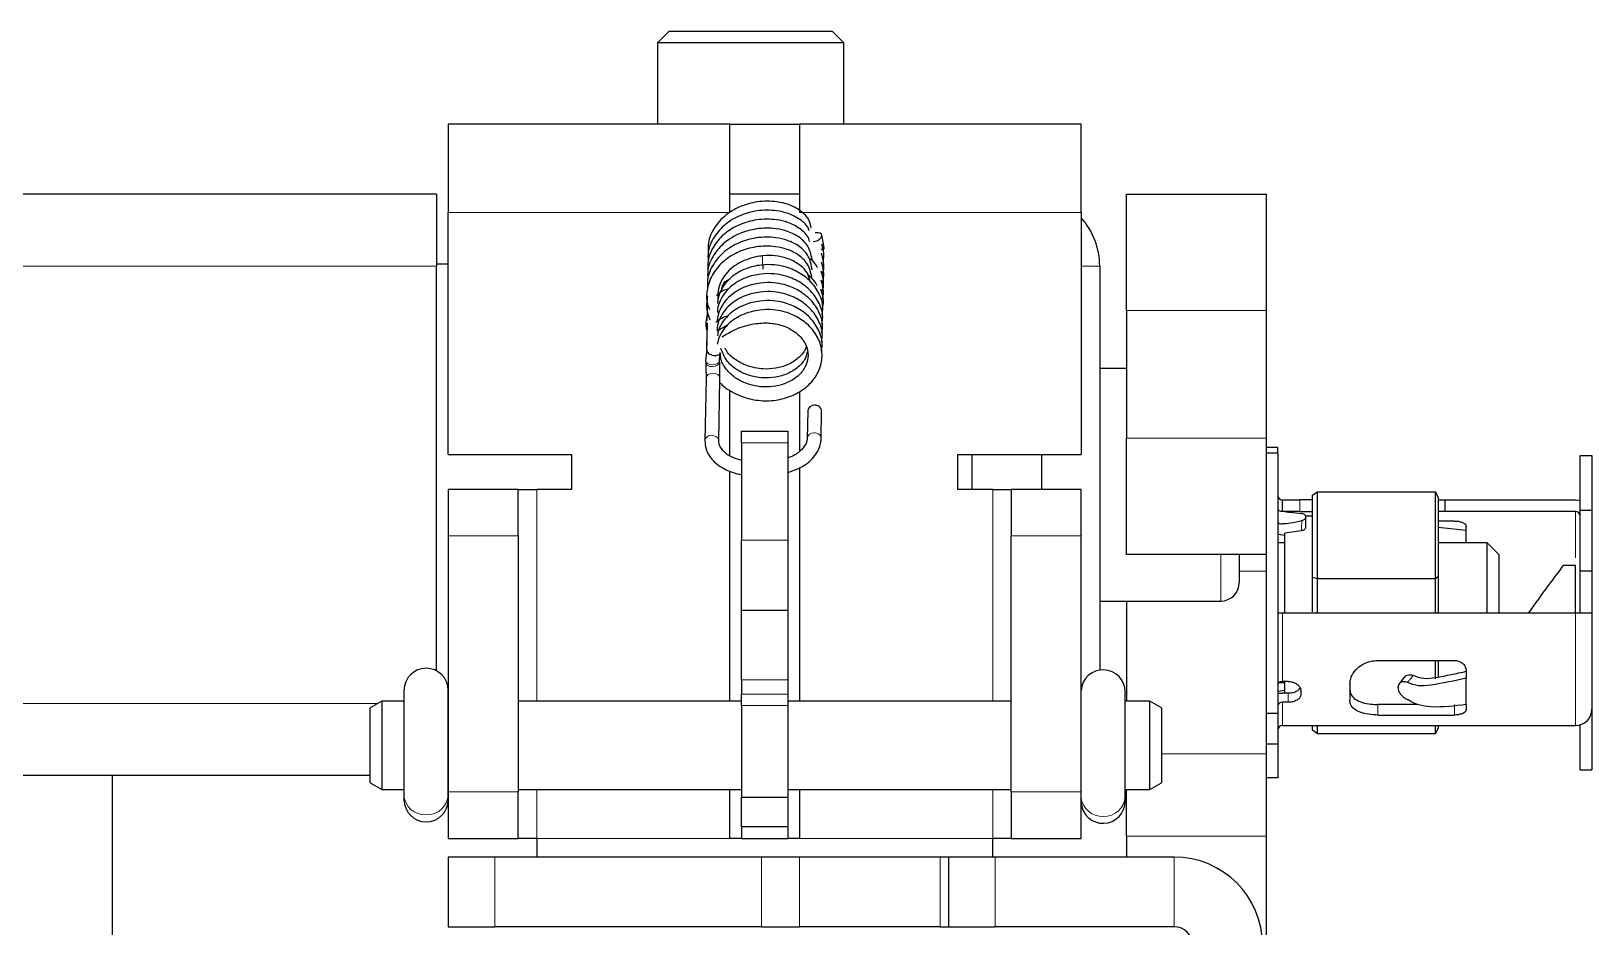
# Model space of a CAD drawing. Header units: millimetres. Extents: x -1002 to 1216, y 148 to 1990.
# Drawn here: x -56.5 to 10.6, y 194.4 to 232.9 of the extents above; entities that cross this region are included whole.
import ezdxf

# ---------------------------------------------------------------- set-up
doc = ezdxf.new("R2010")
doc.units = ezdxf.units.MM

msp = doc.modelspace()

# ---------------------------------------------------------------- linework, layer by layer
at = {"color": 7, "linetype": 'Continuous', "lineweight": 25}
for p, q in [((-29.066, 232.948), (-29.566, 232.448)), ((-29.066, 232.948), (-25.262, 232.948)), ((-25.262, 232.948), (-22.066, 232.948)), ((-21.566, 232.448), (-22.066, 232.948)), ((-29.566, 232.448), (-29.566, 228.948)), ((-25.219, 232.448), (-29.566, 232.448)), ((-21.566, 232.448), (-25.219, 232.448)), ((-21.566, 228.948), (-21.566, 232.448)), ((-38.566, 228.948), (-38.566, 225.148)), ((-26.466, 228.948), (-38.566, 228.948)), ((-26.466, 225.148), (-26.466, 228.948)), ((-26.466, 228.948), (-23.466, 228.948)), ((-11.366, 228.948), (-23.466, 228.948)), ((-23.466, 228.948), (-23.466, 225.148)), ((-11.366, 225.148), (-11.366, 228.948)), ((-39.066, 225.948), (-868.066, 225.948)), ((-39.066, 225.948), (-39.066, 222.848)), ((-23.466, 225.948), (-26.466, 225.948)), ((-9.416, 225.948), (-3.416, 225.948)), ((-9.416, 220.948), (-9.416, 225.948)), ((-3.416, 225.948), (-3.416, 220.948)), ((-38.566, 214.748), (-38.566, 225.148)), ((-11.366, 225.148), (-11.366, 214.748)), ((-22.419, 223.716), (-22.51, 224.194)), ((-22.415, 223.636), (-22.419, 223.716)), ((-22.412, 223.595), (-22.415, 223.636)), ((-39.066, 222.948), (-38.566, 222.948)), ((-39.066, 205.446), (-39.066, 222.848)), ((-10.566, 222.848), (-10.566, 205.485)), ((-26.731, 222.152), (-26.467, 222.298)), ((-27.427, 221.179), (-27.446, 220.49)), ((-9.416, 220.948), (-9.416, 215.448)), ((-3.416, 220.948), (-3.416, 215.448)), ((-27.447, 220.02), (-27.464, 219.318)), ((-27.44, 220.406), (-27.457, 219.756)), ((-27.013, 220.07), (-26.559, 220.327)), ((-27.454, 219.633), (-27.463, 219.248)), ((-27.459, 219.258), (-27.504, 218.776)), ((-27.504, 218.776), (-27.5, 218.695)), ((-26.904, 218.803), (-26.875, 219.122)), ((-26.901, 218.723), (-26.904, 218.803)), ((-27.487, 218.015), (-27.535, 215.339)), ((-26.935, 215.328), (-26.887, 218.004)), ((-9.416, 218.448), (-10.566, 218.448)), ((-26.466, 214.703), (-26.466, 217.506)), ((-23.466, 217.46), (-23.466, 214.903)), ((-23.117, 216.631), (-23.139, 215.442)), ((-22.539, 215.431), (-22.517, 216.62)), ((-25.966, 215.748), (-23.966, 215.748)), ((-25.966, 215.248), (-25.966, 215.748)), ((-23.966, 215.748), (-23.966, 215.248)), ((-23.138, 215.455), (-23.139, 215.442)), ((-9.416, 210.448), (-9.416, 215.448)), ((-3.416, 215.448), (-3.416, 210.448)), ((-38.566, 214.748), (-33.266, 214.748)), ((-33.266, 214.748), (-33.266, 213.248)), ((-25.966, 215.248), (-25.966, 211.063)), ((-23.966, 215.248), (-23.966, 211.063)), ((-16.666, 214.748), (-11.366, 214.748)), ((-16.666, 213.248), (-16.666, 214.748)), ((-16.066, 214.748), (-16.066, 213.248)), ((-13.066, 214.748), (-13.066, 213.248)), ((-2.916, 215.048), (-3.416, 215.048)), ((-2.916, 214.806), (-3.416, 214.806)), ((-2.916, 214.806), (-2.916, 215.048)), ((-2.916, 214.806), (-2.916, 203.626)), ((10.084, 214.706), (10.584, 214.706)), ((10.084, 212.364), (10.084, 214.706)), ((10.584, 214.706), (10.584, 212.364)), ((-26.466, 204.148), (-26.466, 214.043)), ((-23.466, 214.184), (-23.466, 204.148)), ((-35.566, 213.248), (-38.566, 213.248)), ((-38.566, 213.248), (-38.566, 211.248)), ((-35.566, 211.248), (-35.566, 213.248)), ((-35.566, 213.248), (-34.766, 213.248)), ((-33.266, 213.248), (-34.766, 213.248)), ((-15.166, 213.248), (-16.666, 213.248)), ((-15.166, 213.248), (-14.366, 213.248)), ((-14.366, 213.248), (-14.366, 211.248)), ((-11.366, 213.248), (-14.366, 213.248)), ((-11.366, 211.248), (-11.366, 213.248)), ((-2.716, 212.298), (-2.716, 212.798)), ((-2.716, 212.798), (-1.966, 212.798)), ((-1.416, 212.798), (-1.966, 212.798)), ((-1.416, 212.998), (-1.216, 213.141)), ((-1.416, 209.474), (-1.416, 212.998)), ((-1.216, 213.141), (-1.216, 209.417)), ((-1.216, 213.141), (3.868, 213.141)), ((3.868, 209.417), (3.868, 213.141)), ((3.868, 213.141), (3.984, 212.894)), ((3.984, 212.894), (3.984, 209.516)), ((3.984, 212.798), (4.284, 212.798)), ((4.284, 212.298), (4.284, 212.798)), ((4.284, 212.798), (9.884, 212.798)), ((-1.966, 212.298), (-2.716, 212.298)), ((-1.966, 212.298), (-1.416, 212.298)), ((-1.716, 212.11), (-1.716, 212.035)), ((-1.416, 212.098), (-1.716, 212.098)), ((4.284, 212.298), (3.984, 212.298)), ((9.884, 212.298), (4.284, 212.298)), ((10.084, 212.364), (10.584, 212.364)), ((10.084, 209.754), (10.084, 212.364)), ((10.584, 212.364), (10.584, 209.754)), ((-2.916, 211.324), (-2.616, 211.281)), ((-1.902, 211.471), (-2.616, 211.37)), ((-2.616, 207.948), (-2.616, 211.37)), ((4.684, 211.89), (3.984, 211.89)), ((5.184, 211.489), (3.984, 211.608)), ((5.184, 211.489), (5.184, 211.653)), ((5.184, 210.948), (5.184, 211.489)), ((-38.566, 211.248), (-38.566, 200.248)), ((-35.566, 211.248), (-35.566, 200.248)), ((-25.966, 208.063), (-25.966, 211.063)), ((-23.966, 211.063), (-23.966, 208.063)), ((-14.366, 200.248), (-14.366, 211.248)), ((-11.366, 200.248), (-11.366, 211.248)), ((-2.616, 210.948), (-2.916, 210.948)), ((6.084, 210.948), (3.984, 210.948)), ((6.584, 210.448), (6.084, 210.948)), ((6.084, 207.948), (6.084, 210.948)), ((-3.416, 210.448), (-9.416, 210.448)), ((-4.566, 210.448), (-4.566, 209.248)), ((-3.416, 210.448), (-3.416, 209.735)), ((6.584, 210.448), (6.584, 207.948)), ((9.384, 209.997), (9.884, 209.997)), ((-3.416, 209.735), (-3.416, 201.877)), ((-1.416, 207.994), (-1.416, 209.474)), ((-1.416, 209.474), (-1.216, 209.417)), ((-1.216, 209.417), (-1.216, 207.948)), ((-1.216, 209.417), (3.868, 209.417)), ((3.868, 209.417), (3.984, 209.516)), ((3.868, 207.948), (3.868, 209.417)), ((3.984, 209.516), (3.984, 207.977)), ((10.084, 209.754), (10.584, 209.754)), ((10.084, 207.948), (10.084, 209.754)), ((10.584, 209.754), (10.584, 207.948)), ((-25.966, 208.063), (-23.966, 208.063)), ((-25.966, 205.063), (-25.966, 208.063)), ((-23.966, 208.063), (-23.966, 205.063)), ((-10.566, 208.448), (-5.366, 208.448)), ((-9.416, 208.448), (-9.416, 204.148)), ((-2.916, 207.948), (-2.716, 207.948)), ((-2.716, 207.948), (7.884, 207.948)), ((3.955, 207.948), (3.984, 207.977)), ((7.884, 207.948), (9.884, 207.948)), ((9.884, 207.948), (10.584, 207.948)), ((10.584, 207.948), (10.584, 203.798)), ((1.384, 205.898), (4.684, 205.898)), ((3.868, 205.108), (3.868, 205.898)), ((3.984, 205.898), (3.984, 205.169)), ((5.184, 205.456), (5.184, 205.131)), ((-40.47, 204.612), (-40.47, 200.124)), ((-38.57, 200.124), (-38.57, 204.612)), ((-25.966, 205.063), (-25.966, 204.446)), ((-23.966, 205.063), (-23.966, 204.446)), ((-2.916, 204.571), (-2.616, 204.614)), ((-2.875, 204.948), (-2.616, 204.948)), ((-2.466, 204.995), (-2.716, 204.995)), ((-2.616, 204.497), (-2.616, 204.995)), ((0.184, 204.874), (0.184, 204.196)), ((2.256, 204.727), (2.256, 204.755)), ((2.533, 205.187), (2.301, 204.893)), ((2.574, 205.231), (2.536, 205.184)), ((5.184, 204), (5.184, 205.131)), ((-41.416, 204.148), (-41.916, 203.859)), ((-40.47, 204.148), (-41.416, 204.148)), ((-41.416, 204.148), (-41.416, 200.348)), ((-38.566, 204.148), (-38.57, 204.148)), ((-25.966, 204.148), (-35.566, 204.148)), ((-25.966, 203.964), (-25.966, 204.446)), ((-25.966, 203.964), (-25.966, 200.022)), ((-23.966, 204.446), (-23.966, 203.964)), ((-14.366, 204.148), (-23.966, 204.148)), ((-23.966, 203.964), (-23.966, 200.022)), ((-9.468, 200.059), (-9.468, 204.546)), ((-8.416, 204.148), (-9.468, 204.148)), ((-7.916, 203.859), (-8.416, 204.148)), ((-8.416, 202.248), (-8.416, 204.148)), ((-2.466, 204.497), (-2.716, 204.497)), ((-2.466, 204.1), (-2.716, 204.1)), ((-1.916, 204.578), (-1.916, 204.46)), ((3.103, 204.005), (1.384, 204.005)), ((5.184, 204), (5.184, 203.787)), ((-41.916, 200.636), (-41.916, 203.859)), ((-7.916, 203.859), (-7.916, 202.248)), ((-3.416, 203.626), (-2.916, 203.626)), ((-2.916, 203.626), (-2.916, 202.315)), ((1.384, 203.552), (4.684, 203.552)), ((10.584, 203.798), (10.584, 201.19)), ((-2.716, 203.098), (4.284, 203.098)), ((-1.416, 202.897), (-1.416, 203.098)), ((-1.216, 202.755), (-1.416, 202.897)), ((-1.216, 203.098), (-1.216, 202.755)), ((-1.216, 202.755), (3.868, 202.755)), ((3.868, 202.755), (3.868, 203.098)), ((3.984, 203.002), (3.868, 202.755)), ((3.984, 203.098), (3.984, 203.002)), ((4.284, 203.098), (9.884, 203.098)), ((10.084, 201.19), (10.084, 203.127)), ((-8.416, 200.348), (-8.416, 202.248)), ((-7.916, 202.248), (-7.916, 200.636)), ((-3.416, 202.315), (-2.916, 202.315)), ((-2.916, 202.315), (-2.916, 200.848)), ((-3.416, 201.877), (-3.416, 198.342)), ((-41.916, 200.948), (-865.116, 200.948)), ((-53.016, 200.948), (-53.016, 187.548)), ((-41.916, 200.636), (-41.416, 200.348)), ((-8.416, 200.348), (-7.916, 200.636)), ((-2.916, 200.848), (-3.416, 200.848)), ((10.084, 201.19), (10.584, 201.19)), ((-41.416, 200.348), (-40.47, 200.348)), ((-40.47, 200.124), (-40.47, 199.912)), ((-38.57, 200.348), (-38.566, 200.348)), ((-38.57, 199.912), (-38.57, 200.124)), ((-38.566, 200.248), (-38.566, 198.248)), ((-35.566, 200.348), (-25.966, 200.348)), ((-35.566, 198.248), (-35.566, 200.248)), ((-26.466, 198.248), (-26.466, 200.348)), ((-25.966, 200.022), (-23.966, 200.022)), ((-25.966, 198.748), (-25.966, 200.022)), ((-23.966, 200.348), (-14.366, 200.348)), ((-23.966, 200.022), (-23.966, 198.748)), ((-23.466, 200.348), (-23.466, 198.248)), ((-14.366, 200.248), (-14.366, 198.248)), ((-11.366, 198.248), (-11.366, 200.248)), ((-9.468, 200.348), (-8.416, 200.348)), ((-9.468, 199.846), (-9.468, 200.059)), ((-9.416, 198.342), (-9.416, 200.348)), ((-23.966, 198.748), (-25.966, 198.748)), ((-25.966, 198.748), (-25.966, 198.248)), ((-23.966, 198.748), (-23.966, 198.248)), ((-38.566, 198.248), (-35.566, 198.248)), ((-34.766, 198.248), (-35.566, 198.248)), ((-34.766, 198.248), (-34.766, 197.448)), ((-25.966, 198.248), (-26.466, 198.248)), ((-25.966, 198.248), (-23.966, 198.248)), ((-23.466, 198.248), (-23.966, 198.248)), ((-15.166, 197.448), (-15.166, 198.248)), ((-14.366, 198.248), (-15.166, 198.248)), ((-14.366, 198.248), (-11.366, 198.248)), ((-9.416, 198.342), (-9.416, 197.448)), ((-3.416, 198.342), (-3.416, 193.724)), ((-38.566, 197.448), (-38.566, 194.448)), ((-36.566, 197.448), (-38.566, 197.448)), ((-25.108, 197.448), (-36.566, 197.448)), ((-23.469, 197.448), (-25.108, 197.448)), ((-17.428, 197.448), (-23.469, 197.448)), ((-17.066, 197.448), (-17.428, 197.448)), ((-17.066, 197.448), (-17.066, 194.448)), ((-15.066, 197.448), (-17.066, 197.448)), ((-7.366, 197.448), (-15.066, 197.448)), ((-38.566, 194.448), (-36.566, 194.448)), ((-25.108, 194.448), (-36.566, 194.448)), ((-25.108, 194.448), (-23.469, 194.448)), ((-17.428, 194.448), (-23.469, 194.448)), ((-17.428, 194.448), (-17.066, 194.448)), ((-17.066, 194.448), (-15.066, 194.448)), ((-7.366, 194.448), (-15.066, 194.448))]:
    msp.add_line(p, q, dxfattribs=at)
at = {"color": 8, "linetype": 'Continuous', "lineweight": 18}
for p, q in [((-38.566, 225.148), (-26.466, 225.148)), ((-23.466, 225.148), (-11.366, 225.148)), ((-39.066, 222.848), (-868.066, 222.848)), ((-11.366, 222.848), (-10.566, 222.848)), ((-3.416, 220.948), (-9.416, 220.948)), ((-9.416, 215.448), (-3.416, 215.448)), ((-23.966, 215.248), (-25.966, 215.248)), ((-34.766, 213.248), (-34.766, 204.148)), ((-15.166, 204.148), (-15.166, 213.248)), ((-1.966, 212.798), (-1.966, 212.298)), ((9.884, 210.307), (9.884, 212.298)), ((-38.566, 211.248), (-35.566, 211.248)), ((-25.966, 211.063), (-23.966, 211.063)), ((-14.366, 211.248), (-11.366, 211.248)), ((-5.366, 208.448), (-5.366, 210.448)), ((-3.416, 209.735), (-4.566, 209.735)), ((-2.716, 207.948), (-2.716, 204.995)), ((9.884, 203.098), (9.884, 207.948)), ((-23.966, 205.063), (-25.966, 205.063)), ((-41.589, 204.048), (-865.443, 204.048)), ((-25.966, 204.446), (-23.966, 204.446)), ((-23.966, 203.964), (-25.966, 203.964)), ((-2.716, 204.1), (-2.716, 203.098)), ((-2.466, 204.1), (-2.466, 204.497)), ((1.384, 204.005), (1.384, 203.552)), ((4.684, 203.552), (4.684, 204.005)), ((-7.916, 201.877), (-3.416, 201.877)), ((-35.566, 200.248), (-38.566, 200.248)), ((-34.766, 200.348), (-34.766, 198.248)), ((-15.166, 198.248), (-15.166, 200.348)), ((-11.366, 200.248), (-14.366, 200.248)), ((-34.766, 198.248), (-26.466, 198.248)), ((-23.466, 198.248), (-15.166, 198.248)), ((-3.416, 198.342), (-9.416, 198.342)), ((-36.566, 194.448), (-36.566, 197.448)), ((-25.108, 197.448), (-25.108, 194.448)), ((-23.469, 194.448), (-23.469, 197.448)), ((-17.428, 197.448), (-17.428, 194.448)), ((-15.066, 194.448), (-15.066, 197.448)), ((-7.366, 194.448), (-7.366, 197.448))]:
    msp.add_line(p, q, dxfattribs=at)
at = {"color": 7, "linetype": 'Continuous', "lineweight": 25, "flags": 128}
for points in [[(-22.887, 223.913), (-22.797, 223.921), (-22.686, 223.957), (-22.592, 224.016), (-22.528, 224.087), (-22.504, 224.16), (-22.525, 224.223), (-22.587, 224.268), (-22.68, 224.287), (-22.791, 224.277), (-22.791, 224.277)], [(9.884, 212.798), (10.02, 212.784), (10.084, 212.769)], [(-2.916, 204.874), (-2.912, 204.897), (-2.901, 204.92), (-2.883, 204.941), (-2.858, 204.96), (-2.827, 204.975), (-2.793, 204.986), (-2.755, 204.993), (-2.716, 204.995)], [(-2.916, 204.474), (-2.853, 204.486), (-2.716, 204.497)]]:
    msp.add_lwpolyline(points, dxfattribs=at)
at = {"color": 8, "linetype": 'Continuous', "lineweight": 18, "flags": 128}
for points in [[(-27.504, 218.775), (-27.482, 218.715), (-27.418, 218.658), (-27.322, 218.622), (-27.207, 218.611)], [(-27.5, 218.695), (-27.478, 218.634), (-27.415, 218.578), (-27.318, 218.541), (-27.203, 218.531)], [(-27.207, 218.611), (-27.092, 218.627), (-26.994, 218.668), (-26.928, 218.727), (-26.904, 218.796), (-26.904, 218.803)], [(-27.203, 218.531), (-27.089, 218.547), (-26.991, 218.588), (-26.925, 218.647), (-26.9, 218.716), (-26.901, 218.723)], [(-27.198, 218.251), (-27.083, 218.235), (-26.983, 218.185), (-26.914, 218.109), (-26.887, 218.017), (-26.887, 218.004)], [(-27.246, 215.575), (-27.131, 215.559), (-27.031, 215.509), (-26.963, 215.433), (-26.936, 215.341), (-26.935, 215.331)]]:
    msp.add_lwpolyline(points, dxfattribs=at)
at = {"color": 7, "linetype": 'Continuous', "lineweight": 25}
for centre, radius, start, end in [((-13.666, 222.848), 3.1, 0, 42.10345), ((-23.731, 222.906), 1.321, 180.03812, 188.14499), ((-22.848, 216.597), 0.271, 85.73425, 172.68849), ((-22.791, 216.594), 0.275, 5.44423, 97.76212), ((-2.716, 212.998), 0.2, 180, 270), ((9.884, 212.098), 0.2, 0, 90), ((-2.817, 211.029), 0.0996, 183.92792, 234.46683), ((-5.366, 209.248), 0.8, 270, 360), ((-39.52, 204.612), 0.95, 0, 180), ((-10.418, 204.546), 0.95, 0, 176.43864), ((-2.735, 203.918), 0.183, 84.18756, 172.66613), ((9.884, 203.798), 0.7, 270, 0), ((-2.716, 202.898), 0.2, 90, 180), ((-39.52, 199.912), 0.95, 180, 0), ((-10.418, 199.846), 0.95, 183.56136, 0), ((-7.366, 193.648), 3.8, 360, 90), ((-7.366, 193.648), 0.8, 0, 90)]:
    msp.add_arc(centre, radius, start, end, dxfattribs=at)
at = {"color": 8, "linetype": 'Continuous', "lineweight": 18}
for centre, radius, start, end in [((-22.599, 223.732), 0.181, 283.90594, 354.86143), ((-22.551, 223.635), 0.136, 306.99505, 0.34312), ((-19.055, 223.172), 6.004, 178.95899, 182.54389), ((-27.218, 217.981), 0.271, 85.73425, 172.68849), ((-27.267, 215.305), 0.271, 85.73561, 172.67092), ((-22.869, 215.404), 0.274, 86.00044, 169.28545), ((-22.813, 215.405), 0.275, 5.45357, 97.76132), ((-39.561, 200.169), 0.91, 182.83874, 272.58194), ((-39.479, 200.169), 0.91, 267.41806, 357.16126), ((-10.457, 200.109), 0.915, 186.49577, 272.45998), ((-10.377, 200.104), 0.91, 267.41806, 357.16126)]:
    msp.add_arc(centre, radius, start, end, dxfattribs=at)
at = {"color": 7, "linetype": 'Continuous', "lineweight": 25}
for points, knots in [([(-22.965, 224.482), (-22.987, 224.591), (-23.048, 224.888), (-23.404, 225.24), (-23.901, 225.502), (-24.533, 225.65), (-25.265, 225.647), (-26.031, 225.436), (-26.677, 225.052), (-27.156, 224.511), (-27.414, 223.948), (-27.396, 223.581), (-27.389, 223.448)], [0, 0, 0, 0, 0.060984, 0.166578, 0.261148, 0.340769, 0.466556, 0.580637, 0.694456, 0.810273, 0.930746, 1, 1, 1, 1]), ([(-23.038, 223.91), (-23.048, 223.951), (-23.104, 224.178), (-23.431, 224.469), (-23.923, 224.733), (-24.557, 224.878), (-25.289, 224.873), (-26.054, 224.659), (-26.699, 224.273), (-27.174, 223.73), (-27.429, 223.174), (-27.41, 222.815), (-27.403, 222.69)], [0, 0, 0, 0, 0.024449, 0.134638, 0.233267, 0.316321, 0.447647, 0.56667, 0.685347, 0.806277, 0.931998, 1, 1, 1, 1]), ([(-23.055, 224.385), (-23.058, 224.395), (-23.11, 224.589), (-23.424, 224.852), (-23.911, 225.118), (-24.545, 225.264), (-25.277, 225.26), (-26.042, 225.047), (-26.688, 224.663), (-27.165, 224.12), (-27.421, 223.564), (-27.402, 223.205), (-27.396, 223.078)], [0, 0, 0, 0, 0.006133, 0.118338, 0.2188, 0.30339, 0.437085, 0.558298, 0.679195, 0.8023, 0.930319, 1, 1, 1, 1]), ([(-22.924, 222.689), (-22.962, 222.889), (-23.035, 223.279), (-23.443, 223.705), (-23.948, 223.962), (-24.58, 224.106), (-25.313, 224.098), (-26.077, 223.882), (-26.72, 223.494), (-27.192, 222.95), (-27.444, 222.393), (-27.424, 222.037), (-27.417, 221.913)], [0, 0, 0, 0, 0.1062263, 0.2072719, 0.2976652, 0.3738035, 0.4942917, 0.6034203, 0.7121628, 0.8231288, 0.9384245, 1, 1, 1, 1]), ([(-22.917, 223.075), (-22.954, 223.274), (-23.026, 223.664), (-23.432, 224.089), (-23.937, 224.347), (-24.568, 224.492), (-25.301, 224.485), (-26.065, 224.27), (-26.709, 223.884), (-27.183, 223.34), (-27.436, 222.784), (-27.417, 222.426), (-27.41, 222.301)], [0, 0, 0, 0, 0.105633, 0.206699, 0.297136, 0.373302, 0.493784, 0.602944, 0.711752, 0.822704, 0.93802, 1, 1, 1, 1]), ([(-22.931, 222.302), (-22.969, 222.503), (-23.044, 222.895), (-23.454, 223.321), (-23.96, 223.577), (-24.592, 223.72), (-25.325, 223.711), (-26.089, 223.493), (-26.728, 223.105), (-27.212, 222.559), (-27.458, 221.905), (-27.493, 221.346), (-27.366, 221.055), (-27.333, 220.978)], [0, 0, 0, 0, 0.097765, 0.190227, 0.272918, 0.342578, 0.452858, 0.552708, 0.652173, 0.753746, 0.85925, 0.963062, 1, 1, 1, 1]), ([(-22.494, 222.527), (-22.479, 222.56), (-22.41, 222.717), (-22.426, 223.022), (-22.488, 223.279), (-22.52, 223.409)], [0, 0, 0, 0, 0.121305, 0.558409, 1, 1, 1, 1]), ([(-22.445, 223.05), (-22.433, 223.167), (-22.409, 223.416), (-22.477, 223.664), (-22.513, 223.795)], [0, 0, 0, 0, 0.468673, 1, 1, 1, 1]), ([(-25.058, 223.283), (-25.074, 223.282), (-25.312, 223.267), (-25.798, 223.141), (-26.346, 222.83), (-26.71, 222.436), (-26.911, 222.067), (-26.999, 221.673), (-26.983, 221.442), (-26.976, 221.325)], [0, 0, 0, 0, 0.01518, 0.217414, 0.450577, 0.582747, 0.72073, 0.859241, 1, 1, 1, 1]), ([(-22.508, 220.744), (-22.491, 220.82), (-22.425, 221.109), (-22.573, 221.617), (-22.934, 222.171), (-23.47, 222.588), (-24.028, 222.822), (-24.583, 222.921), (-25.15, 222.911), (-25.811, 222.758), (-26.357, 222.44), (-26.722, 222.046), (-26.917, 221.679), (-26.993, 221.392), (-26.988, 221.257), (-26.988, 221.239)], [0, 0, 0, 0, 0.039358, 0.151046, 0.260583, 0.359351, 0.456825, 0.521824, 0.60227, 0.695179, 0.802373, 0.863126, 0.926539, 0.990184, 1, 1, 1, 1]), ([(-23.012, 222.164), (-23.037, 222.278), (-23.103, 222.582), (-23.468, 222.936), (-23.97, 223.189), (-24.509, 223.322), (-24.872, 223.305), (-25.055, 223.296)], [0, 0, 0, 0, 0.151607, 0.400003, 0.622084, 0.809197, 1, 1, 1, 1]), ([(-23.032, 223.189), (-22.998, 223.159), (-22.858, 223.039), (-22.772, 222.896), (-22.708, 222.789)], [0, 0, 0, 0, 0.248613, 1, 1, 1, 1]), ([(-22.5, 222.142), (-22.485, 222.177), (-22.366, 222.455), (-22.451, 222.758), (-22.527, 223.022)], [0, 0, 0, 0, 0.124356, 1, 1, 1, 1]), ([(-22.522, 219.974), (-22.505, 220.051), (-22.439, 220.342), (-22.59, 220.852), (-22.954, 221.405), (-23.492, 221.819), (-24.052, 222.052), (-24.607, 222.149), (-25.174, 222.137), (-25.834, 221.982), (-26.379, 221.663), (-26.743, 221.267), (-26.936, 220.899), (-27.011, 220.612), (-27.005, 220.477), (-27.004, 220.46)], [0, 0, 0, 0, 0.040159, 0.151798, 0.261213, 0.359862, 0.45732, 0.522277, 0.602638, 0.695402, 0.80258, 0.863302, 0.926661, 0.990228, 1, 1, 1, 1]), ([(-22.515, 220.359), (-22.498, 220.435), (-22.432, 220.725), (-22.582, 221.235), (-22.944, 221.788), (-23.481, 222.203), (-24.04, 222.437), (-24.595, 222.535), (-25.162, 222.524), (-25.822, 222.37), (-26.368, 222.051), (-26.732, 221.656), (-26.926, 221.289), (-27.002, 221.002), (-26.997, 220.867), (-26.996, 220.849)], [0, 0, 0, 0, 0.039759, 0.151422, 0.260898, 0.359607, 0.457072, 0.522051, 0.602454, 0.695291, 0.802476, 0.863214, 0.9266, 0.990206, 1, 1, 1, 1]), ([(-26.819, 221.739), (-26.817, 221.805), (-26.811, 221.966), (-26.717, 222.107), (-26.661, 222.19)], [0, 0, 0, 0, 0.413792, 1, 1, 1, 1]), ([(-23.102, 222.468), (-23.049, 222.423), (-22.888, 222.288), (-22.788, 222.125), (-22.721, 222.016)], [0, 0, 0, 0, 0.329141, 1, 1, 1, 1]), ([(-22.505, 221.396), (-22.493, 221.424), (-22.38, 221.695), (-22.465, 221.987), (-22.54, 222.249)], [0, 0, 0, 0, 0.104944, 1, 1, 1, 1]), ([(-22.527, 221.707), (-22.504, 221.759), (-22.374, 222.054), (-22.462, 222.373), (-22.534, 222.636)], [0, 0, 0, 0, 0.176922, 1, 1, 1, 1]), ([(-27.42, 221.566), (-27.454, 221.335), (-27.505, 220.981), (-27.366, 220.648), (-27.317, 220.533)], [0, 0, 0, 0, 0.654086, 1, 1, 1, 1]), ([(-27.032, 221.595), (-27.029, 221.598), (-26.892, 221.763), (-26.701, 221.826), (-26.513, 221.888)], [0, 0, 0, 0, 0.019176, 1, 1, 1, 1]), ([(-22.529, 219.589), (-22.512, 219.667), (-22.447, 219.959), (-22.599, 220.469), (-22.964, 221.021), (-23.503, 221.435), (-24.063, 221.667), (-24.619, 221.763), (-25.186, 221.75), (-25.846, 221.594), (-26.39, 221.274), (-26.753, 220.877), (-26.945, 220.51), (-27.02, 220.222), (-27.014, 220.088), (-27.013, 220.07)], [0, 0, 0, 0, 0.04056, 0.152172, 0.261527, 0.360118, 0.457567, 0.522504, 0.602821, 0.695513, 0.802684, 0.863391, 0.926722, 0.99025, 1, 1, 1, 1]), ([(-22.536, 219.204), (-22.519, 219.283), (-22.454, 219.575), (-22.608, 220.086), (-22.975, 220.638), (-23.514, 221.051), (-24.075, 221.282), (-24.631, 221.377), (-25.199, 221.363), (-25.857, 221.206), (-26.403, 220.884), (-26.76, 220.489), (-26.948, 220.153), (-26.983, 219.937), (-26.998, 219.848)], [0, 0, 0, 0, 0.04217, 0.157055, 0.269578, 0.371023, 0.471345, 0.538179, 0.620825, 0.716182, 0.826515, 0.889, 0.954175, 1, 1, 1, 1]), ([(-22.489, 221.071), (-22.485, 221.08), (-22.385, 221.331), (-22.468, 221.602), (-22.547, 221.862)], [0, 0, 0, 0, 0.03738, 1, 1, 1, 1]), ([(-27.434, 220.793), (-27.482, 220.557), (-27.53, 220.318), (-27.45, 220.093), (-27.449, 220.09)], [0, 0, 0, 0, 0.985693, 1, 1, 1, 1]), ([(-27.051, 220.432), (-27.051, 220.433), (-26.912, 220.597), (-26.721, 220.662), (-26.532, 220.726)], [0, 0, 0, 0, 0.004308, 1, 1, 1, 1]), ([(-26.89, 217.846), (-26.886, 217.841), (-26.782, 217.705), (-26.398, 217.445), (-25.758, 217.142), (-24.959, 217.03), (-24.195, 217.113), (-23.492, 217.39), (-22.925, 217.84), (-22.569, 218.423), (-22.46, 219.067), (-22.606, 219.703), (-22.987, 220.255), (-23.525, 220.667), (-24.087, 220.897), (-24.643, 220.991), (-25.211, 220.976), (-25.869, 220.818), (-26.415, 220.495), (-26.77, 220.099), (-26.951, 219.778), (-26.985, 219.576), (-26.998, 219.5)], [0, 0, 0, 0, 0.0017389, 0.0445102, 0.111438, 0.17172, 0.2315887, 0.2922815, 0.3554331, 0.4178562, 0.4784826, 0.5415253, 0.6032521, 0.6589003, 0.7139592, 0.7506309, 0.7959689, 0.8482665, 0.9088222, 0.9431099, 0.9788668, 1, 1, 1, 1]), ([(-26.788, 219.813), (-26.634, 219.906), (-26.256, 220.137), (-25.708, 220.331), (-25.191, 220.402), (-24.768, 220.416), (-24.274, 220.339), (-23.758, 220.111), (-23.361, 219.772), (-23.126, 219.359), (-23.076, 218.918), (-23.209, 218.486), (-23.516, 218.107), (-23.963, 217.828), (-24.486, 217.669), (-24.974, 217.64), (-25.422, 217.696), (-25.835, 217.82), (-26.266, 218.05), (-26.641, 218.416), (-26.871, 218.796), (-26.863, 219.041), (-26.861, 219.103)], [0, 0, 0, 0, 0.057602, 0.142011, 0.174819, 0.202628, 0.257383, 0.31169, 0.366506, 0.423146, 0.478791, 0.532736, 0.589003, 0.644418, 0.694705, 0.74463, 0.777573, 0.817783, 0.863747, 0.916751, 0.978824, 1, 1, 1, 1]), ([(-23.183, 219.398), (-23.195, 219.354), (-23.246, 219.165), (-23.515, 218.877), (-23.953, 218.598), (-24.48, 218.441), (-24.969, 218.413), (-25.416, 218.471), (-25.83, 218.595), (-26.248, 218.83), (-26.554, 219.08), (-26.639, 219.272), (-26.658, 219.315)], [0, 0, 0, 0, 0.040681, 0.175769, 0.308725, 0.429378, 0.549274, 0.628351, 0.724831, 0.835061, 0.962367, 1, 1, 1, 1]), ([(-27.5, 218.695), (-27.498, 218.642), (-27.493, 218.536), (-27.489, 218.348), (-27.486, 218.178), (-27.486, 218.069), (-27.487, 218.026), (-27.487, 218.015)], [0, 0, 0, 0, 0.241788, 0.476448, 0.71323, 0.929509, 1, 1, 1, 1]), ([(-27.454, 219.257), (-27.457, 219.25), (-27.47, 219.222), (-27.446, 219.163), (-27.384, 219.095), (-27.286, 219.038), (-27.209, 219.02), (-27.17, 219.012)], [0, 0, 0, 0, 0.07364, 0.30523, 0.53682, 0.76841, 1, 1, 1, 1]), ([(-27.17, 219.012), (-27.131, 219.008), (-27.054, 219.001), (-26.956, 219.027), (-26.89, 219.072), (-26.881, 219.113), (-26.876, 219.132)], [0, 0, 0, 0, 0.262071, 0.524142, 0.786214, 1, 1, 1, 1]), ([(-26.887, 218.004), (-26.887, 218.05), (-26.886, 218.144), (-26.888, 218.339), (-26.893, 218.547), (-26.898, 218.664), (-26.901, 218.723)], [0, 0, 0, 0, 0.24318, 0.501797, 0.749272, 1, 1, 1, 1]), ([(-23.137, 219.181), (-23.16, 219.08), (-23.219, 218.833), (-23.516, 218.492), (-23.958, 218.213), (-24.483, 218.055), (-24.971, 218.027), (-25.419, 218.084), (-25.833, 218.208), (-26.258, 218.439), (-26.655, 218.803), (-26.783, 219.131), (-26.851, 219.307)], [0, 0, 0, 0, 0.079664, 0.195766, 0.310074, 0.413804, 0.516835, 0.584804, 0.667751, 0.762541, 0.871932, 1, 1, 1, 1]), ([(-27.535, 215.339), (-27.526, 215.221), (-27.501, 214.917), (-27.211, 214.47), (-26.69, 214.075), (-26.203, 213.94), (-25.966, 213.874)], [0, 0, 0, 0, 0.171378, 0.44156, 0.728252, 1, 1, 1, 1]), ([(-25.966, 214.499), (-26.115, 214.543), (-26.465, 214.647), (-26.804, 214.931), (-26.928, 215.165), (-26.934, 215.294), (-26.935, 215.328)], [0, 0, 0, 0, 0.240048, 0.562087, 0.882317, 1, 1, 1, 1]), ([(-23.139, 215.442), (-23.144, 215.389), (-23.16, 215.238), (-23.353, 214.964), (-23.659, 214.714), (-23.91, 214.632), (-23.966, 214.613)], [0, 0, 0, 0, 0.19706, 0.559349, 0.901347, 1, 1, 1, 1]), ([(-23.966, 213.978), (-23.759, 214.051), (-23.281, 214.221), (-22.789, 214.665), (-22.563, 215.11), (-22.544, 215.365), (-22.539, 215.431)], [0, 0, 0, 0, 0.259805, 0.600472, 0.896035, 1, 1, 1, 1]), ([(-2.916, 212.485), (-2.915, 212.467), (-2.913, 212.431), (-2.896, 212.381), (-2.86, 212.332), (-2.789, 212.32), (-2.741, 212.314), (-2.716, 212.311)], [0, 0, 0, 0, 0.195302, 0.377541, 0.538909, 0.761383, 1, 1, 1, 1]), ([(-2.609, 212.298), (-2.53, 212.288), (-2.279, 212.257), (-2.039, 212.228), (-1.874, 212.208)], [0, 0, 0, 0, 0.3134573, 1, 1, 1, 1]), ([(-1.716, 212.11), (-1.719, 212.123), (-1.724, 212.148), (-1.764, 212.18), (-1.818, 212.2), (-1.859, 212.206), (-1.874, 212.208)], [0, 0, 0, 0, 0.266311, 0.549123, 0.829777, 1, 1, 1, 1]), ([(-1.874, 211.917), (-1.85, 211.924), (-1.801, 211.939), (-1.748, 211.973), (-1.72, 212.006), (-1.717, 212.027), (-1.716, 212.035)], [0, 0, 0, 0, 0.266331, 0.548449, 0.829136, 1, 1, 1, 1]), ([(-1.716, 212.035), (-1.716, 212.008), (-1.716, 211.937), (-1.716, 211.823), (-1.716, 211.707), (-1.716, 211.634), (-1.716, 211.604)], [0, 0, 0, 0, 0.190015, 0.497902, 0.793065, 1, 1, 1, 1]), ([(-2.916, 211.926), (-2.915, 211.907), (-2.913, 211.872), (-2.896, 211.824), (-2.858, 211.778), (-2.782, 211.776), (-2.621, 211.779), (-2.308, 211.813), (-2.039, 211.877), (-1.874, 211.917)], [0, 0, 0, 0, 0.052051, 0.100621, 0.143629, 0.208426, 0.277664, 0.558659, 1, 1, 1, 1]), ([(-1.793, 211.503), (-1.806, 211.497), (-1.838, 211.483), (-1.878, 211.475), (-1.902, 211.471)], [0, 0, 0, 0, 0.40435, 1, 1, 1, 1]), ([(-1.716, 211.604), (-1.719, 211.591), (-1.724, 211.564), (-1.757, 211.529), (-1.785, 211.509), (-1.793, 211.503)], [0, 0, 0, 0, 0.404591, 0.809176, 1, 1, 1, 1]), ([(4.684, 211.89), (4.74, 211.888), (4.852, 211.883), (5.002, 211.846), (5.115, 211.788), (5.175, 211.72), (5.181, 211.672), (5.184, 211.653)], [0, 0, 0, 0, 0.214385, 0.428772, 0.643033, 0.856802, 1, 1, 1, 1]), ([(7.884, 207.948), (8.164, 208.342), (8.664, 209.047), (9.164, 209.707), (9.384, 209.997)], [0, 0, 0, 0, 0.559911, 1, 1, 1, 1]), ([(9.884, 207.948), (9.884, 208.342), (9.884, 209.047), (9.884, 209.707), (9.884, 209.997)], [0, 0, 0, 0, 0.559866, 1, 1, 1, 1]), ([(0.184, 204.874), (0.196, 204.98), (0.221, 205.193), (0.421, 205.499), (0.718, 205.739), (1.057, 205.877), (1.287, 205.892), (1.384, 205.898)], [0, 0, 0, 0, 0.212833, 0.42585, 0.635542, 0.846587, 1, 1, 1, 1]), ([(2.574, 205.231), (2.581, 205.236), (2.616, 205.262), (2.7, 205.289), (2.815, 205.284), (2.887, 205.263), (2.91, 205.257)], [0, 0, 0, 0, 0.088696, 0.457739, 0.826694, 1, 1, 1, 1]), ([(5.184, 205.421), (4.755, 205.324), (4.163, 205.189), (3.349, 205.075), (3.058, 205.196), (2.91, 205.257)], [0, 0, 0, 0, 0.56666, 0.780905, 1, 1, 1, 1]), ([(4.684, 205.898), (4.74, 205.893), (4.852, 205.883), (5.002, 205.805), (5.115, 205.692), (5.175, 205.568), (5.181, 205.488), (5.184, 205.456)], [0, 0, 0, 0, 0.214445, 0.428893, 0.643239, 0.857188, 1, 1, 1, 1]), ([(-2.466, 204.995), (-2.404, 204.99), (-2.281, 204.981), (-2.116, 204.906), (-1.992, 204.799), (-1.926, 204.682), (-1.919, 204.608), (-1.916, 204.578)], [0, 0, 0, 0, 0.2143929, 0.4287887, 0.6430611, 0.8568545, 1, 1, 1, 1]), ([(-2.466, 204.497), (-2.404, 204.5), (-2.28, 204.508), (-2.118, 204.567), (-2.004, 204.64), (-1.972, 204.702), (-1.961, 204.724)], [0, 0, 0, 0, 0.28124, 0.562484, 0.843527, 1, 1, 1, 1]), ([(0.184, 204.665), (0.196, 204.58), (0.22, 204.409), (0.419, 204.214), (0.714, 204.082), (1.053, 204.015), (1.285, 204.008), (1.384, 204.005)], [0, 0, 0, 0, 0.212376, 0.424979, 0.633479, 0.843609, 1, 1, 1, 1]), ([(2.66, 204.95), (2.611, 204.962), (2.514, 204.986), (2.389, 204.966), (2.299, 204.905), (2.26, 204.827), (2.257, 204.772), (2.256, 204.755)], [0, 0, 0, 0, 0.225867, 0.451734, 0.677598, 0.903479, 1, 1, 1, 1]), ([(2.256, 204.727), (2.261, 204.685), (2.271, 204.602), (2.346, 204.466), (2.457, 204.342), (2.57, 204.26), (2.639, 204.226), (2.66, 204.216)], [0, 0, 0, 0, 0.2258834, 0.4517668, 0.6776501, 0.9035238, 1, 1, 1, 1]), ([(5.184, 205.131), (4.685, 205.023), (4.014, 204.877), (3.119, 204.766), (2.815, 204.888), (2.66, 204.95)], [0, 0, 0, 0, 0.587693, 0.790818, 1, 1, 1, 1]), ([(-1.916, 204.46), (-1.922, 204.417), (-1.934, 204.332), (-2.028, 204.225), (-2.167, 204.147), (-2.322, 204.106), (-2.425, 204.102), (-2.466, 204.1)], [0, 0, 0, 0, 0.214305, 0.42865, 0.642279, 0.856223, 1, 1, 1, 1]), ([(1.384, 203.552), (1.249, 203.558), (0.979, 203.569), (0.62, 203.66), (0.35, 203.809), (0.205, 203.996), (0.19, 204.137), (0.184, 204.196)], [0, 0, 0, 0, 0.2132377, 0.4264897, 0.6391595, 0.8495978, 1, 1, 1, 1]), ([(5.184, 204), (4.685, 203.936), (4.014, 203.852), (3.119, 203.957), (2.815, 204.129), (2.66, 204.216)], [0, 0, 0, 0, 0.587693, 0.790818, 1, 1, 1, 1]), ([(5.184, 203.787), (5.178, 203.759), (5.167, 203.702), (5.082, 203.632), (4.955, 203.582), (4.815, 203.556), (4.721, 203.553), (4.684, 203.552)], [0, 0, 0, 0, 0.214373, 0.428779, 0.642592, 0.856666, 1, 1, 1, 1])]:
    msp.add_open_spline(points, degree=3, knots=knots, dxfattribs=at)
at = {"color": 8, "linetype": 'Continuous', "lineweight": 18}
for points, knots in [([(-1.902, 211.471), (-1.901, 211.505), (-1.897, 211.582), (-1.89, 211.703), (-1.882, 211.817), (-1.876, 211.889), (-1.874, 211.917), (-1.874, 211.917)], [0, 0, 0, 0, 0.23003, 0.514952, 0.811013, 0.999883, 1, 1, 1, 1]), ([(2.91, 205.257), (2.89, 205.231), (2.848, 205.181), (2.78, 205.098), (2.717, 205.021), (2.676, 204.969), (2.66, 204.95)], [0, 0, 0, 0, 0.246022, 0.497638, 0.810556, 1, 1, 1, 1])]:
    msp.add_open_spline(points, degree=3, knots=knots, dxfattribs=at)

doc.saveas('drawing.dxf')
